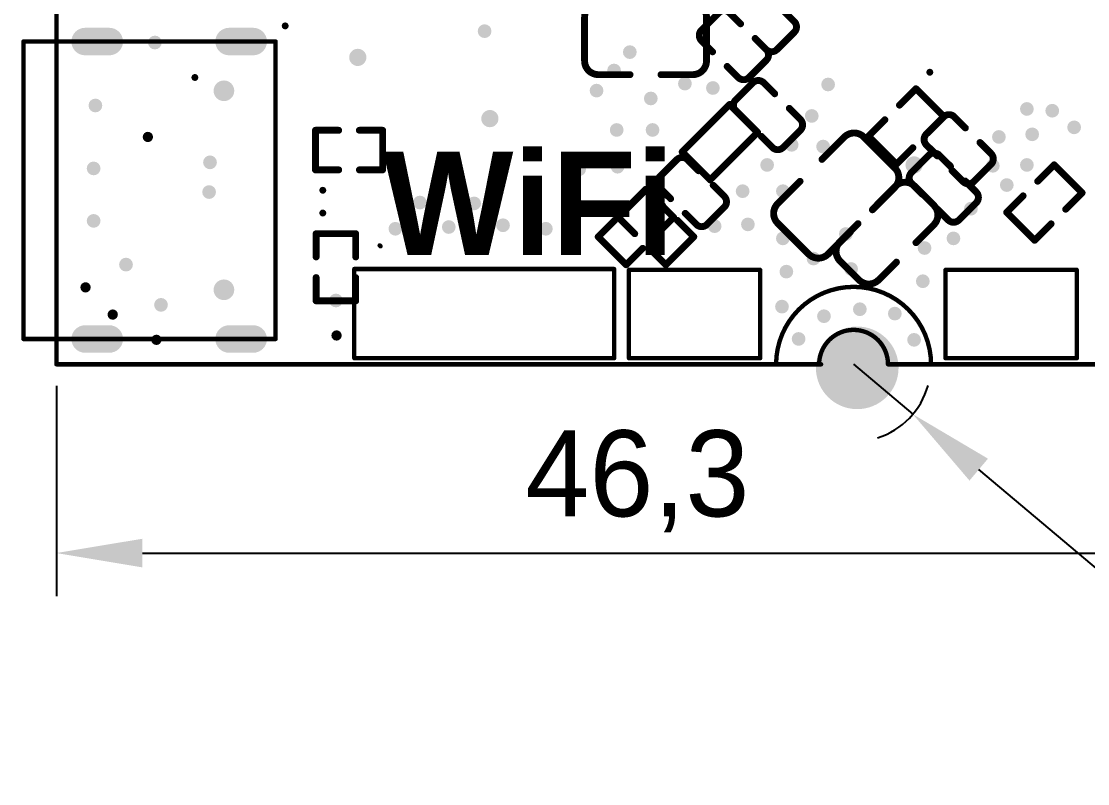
# Model space of a CAD drawing. Header units: millimetres. Extents: x -47.3 to 13.5, y -12.2 to 25.2.
# Drawn here: x -47.33 to -16.36, y -12.18 to 9.96 of the extents above; entities that cross this region are included whole.
import ezdxf

# ---------------------------------------------------------------- set-up
doc = ezdxf.new("R2010")
doc.units = ezdxf.units.MM
for name, color, linetype in [('KeepOutLayer', 6, 'Continuous'), ('PadHoleLayer', 156, 'Continuous'), ('TopOverlay', 2, 'Continuous'), ('ViaHoleLayer', 16, 'Continuous')]:
    doc.layers.add(name, color=color, linetype=linetype)
doc.styles.add('Alibaba PuHuiTi Medium', font='', dxfattribs={"height": 0.2})
doc.styles.get('Alibaba PuHuiTi Medium').set_extended_font_data('Alibaba PuHuiTi Medium', bold=True)
doc.dimstyles.new('ISO-25', dxfattribs={"dimtxt": 2.5, "dimasz": 2.5, "dimexe": 1.25, "dimexo": 0.625, "dimtad": 1, "dimtxsty": 'Standard', "dimcen": 2.5, "dimclrd": 3, "dimclre": 3, "dimclrt": 3, "dimadec": 0, "dimazin": 0, "dimtfac": 1, "dimtmove": 0, "dimatfit": 3, "dimfxl": 1, "dimarcsym": 0})

# ---------------------------------------------------------------- blocks, each defined once
blk = doc.blocks.new('LC_0805_C_2')
at = {"layer": 'TopOverlay', "const_width": 0.2}
for points in [[(-1.77, 0.635, -0.414214), (-1.37, 1.035)], [(1.37, 1.035, -0.414213), (1.77, 0.635)], [(-1.37, -1.035, -0.414213), (-1.77, -0.635)], [(1.77, -0.635, -0.414214), (1.37, -1.035)]]:
    blk.add_lwpolyline(points, format="xyb", dxfattribs=at)
for points in [[(-1.37, 1.035), (-0.45, 1.035)], [(0.45, 1.035), (1.37, 1.035)], [(-1.77, -0.635), (-1.77, 0.635)], [(1.77, -0.635), (1.77, 0.635)], [(-1.37, -1.035), (-0.45, -1.035)], [(0.45, -1.035), (1.37, -1.035)]]:
    blk.add_lwpolyline(points, dxfattribs=at)
at = {"layer": 'TopOverlay', "const_width": 0.1}
for points in [[(-1.42, 1.035, 1), (-1.32, 1.035, 1)], [(-1.42, 1.035, 1), (-1.32, 1.035, 1)], [(-0.5, 1.035, 1), (-0.4, 1.035, 1)], [(0.4, 1.035, 1), (0.5, 1.035, 1)], [(1.32, 1.035, 1), (1.42, 1.035, 1)], [(1.32, 1.035, 1), (1.42, 1.035, 1)], [(-1.82, 0.635, 1), (-1.72, 0.635, 1)], [(-1.82, 0.635, 1), (-1.72, 0.635, 1)], [(1.72, 0.635, 1), (1.82, 0.635, 1)], [(1.72, 0.635, 1), (1.82, 0.635, 1)], [(-1.82, -0.635, 1), (-1.72, -0.635, 1)], [(-1.82, -0.635, 1), (-1.72, -0.635, 1)], [(1.72, -0.635, 1), (1.82, -0.635, 1)], [(1.72, -0.635, 1), (1.82, -0.635, 1)], [(-1.42, -1.035, 1), (-1.32, -1.035, 1)], [(-1.42, -1.035, 1), (-1.32, -1.035, 1)], [(-0.5, -1.035, 1), (-0.4, -1.035, 1)], [(0.4, -1.035, 1), (0.5, -1.035, 1)], [(1.32, -1.035, 1), (1.42, -1.035, 1)], [(1.32, -1.035, 1), (1.42, -1.035, 1)]]:
    blk.add_lwpolyline(points, format="xyb", close=True, dxfattribs=at)
blk = doc.blocks.new('LC_0402_C_18')
at = {"layer": 'TopOverlay', "const_width": 0.2}
for points in [[(-0.975, 0.355, -0.414214), (-0.755, 0.575)], [(0.755, 0.575, -0.414214), (0.975, 0.355)], [(-0.755, -0.575, -0.414214), (-0.975, -0.355)], [(0.975, -0.355, -0.414214), (0.755, -0.575)]]:
    blk.add_lwpolyline(points, format="xyb", dxfattribs=at)
at = {"layer": 'TopOverlay', "const_width": 0.1}
for points in [[(-0.805, 0.575, 1), (-0.705, 0.575, 1)], [(-0.8, 0.575, 1), (-0.7, 0.575, 1)], [(-0.35, 0.575, 1), (-0.25, 0.575, 1)], [(0.25, 0.575, 1), (0.35, 0.575, 1)], [(0.7, 0.575, 1), (0.8, 0.575, 1)], [(0.705, 0.575, 1), (0.805, 0.575, 1)], [(-1.025, 0.355, 1), (-0.925, 0.355, 1)], [(-1.025, 0.355, 1), (-0.925, 0.355, 1)], [(0.925, 0.355, 1), (1.025, 0.355, 1)], [(0.925, 0.355, 1), (1.025, 0.355, 1)], [(-1.025, -0.355, 1), (-0.925, -0.355, 1)], [(-1.025, -0.355, 1), (-0.925, -0.355, 1)], [(0.925, -0.355, 1), (1.025, -0.355, 1)], [(0.925, -0.355, 1), (1.025, -0.355, 1)], [(-0.805, -0.575, 1), (-0.705, -0.575, 1)], [(-0.8, -0.575, 1), (-0.7, -0.575, 1)], [(-0.35, -0.575, 1), (-0.25, -0.575, 1)], [(0.25, -0.575, 1), (0.35, -0.575, 1)], [(0.7, -0.575, 1), (0.8, -0.575, 1)], [(0.705, -0.575, 1), (0.805, -0.575, 1)]]:
    blk.add_lwpolyline(points, format="xyb", close=True, dxfattribs=at)
at = {"layer": 'TopOverlay', "const_width": 0.2}
for points in [[(-0.3, 0.575), (-0.75, 0.575)], [(0.75, 0.575), (0.3, 0.575)], [(-0.975, 0.355), (-0.975, -0.355)], [(0.975, 0.355), (0.975, -0.355)], [(-0.3, -0.575), (-0.75, -0.575)], [(0.75, -0.575), (0.3, -0.575)]]:
    blk.add_lwpolyline(points, dxfattribs=at)
blk = doc.blocks.new('LC_0402_C_19')
at = {"layer": 'TopOverlay', "const_width": 0.2}
for points in [[(-0.975, 0.355, -0.414214), (-0.755, 0.575)], [(0.755, 0.575, -0.414214), (0.975, 0.355)], [(-0.755, -0.575, -0.414214), (-0.975, -0.355)], [(0.975, -0.355, -0.414214), (0.755, -0.575)]]:
    blk.add_lwpolyline(points, format="xyb", dxfattribs=at)
at = {"layer": 'TopOverlay', "const_width": 0.1}
for points in [[(-0.805, 0.575, 1), (-0.705, 0.575, 1)], [(-0.8, 0.575, 1), (-0.7, 0.575, 1)], [(-0.35, 0.575, 1), (-0.25, 0.575, 1)], [(0.25, 0.575, 1), (0.35, 0.575, 1)], [(0.7, 0.575, 1), (0.8, 0.575, 1)], [(0.705, 0.575, 1), (0.805, 0.575, 1)], [(-1.025, 0.355, 1), (-0.925, 0.355, 1)], [(-1.025, 0.355, 1), (-0.925, 0.355, 1)], [(0.925, 0.355, 1), (1.025, 0.355, 1)], [(0.925, 0.355, 1), (1.025, 0.355, 1)], [(-1.025, -0.355, 1), (-0.925, -0.355, 1)], [(-1.025, -0.355, 1), (-0.925, -0.355, 1)], [(0.925, -0.355, 1), (1.025, -0.355, 1)], [(0.925, -0.355, 1), (1.025, -0.355, 1)], [(-0.805, -0.575, 1), (-0.705, -0.575, 1)], [(-0.8, -0.575, 1), (-0.7, -0.575, 1)], [(-0.35, -0.575, 1), (-0.25, -0.575, 1)], [(0.25, -0.575, 1), (0.35, -0.575, 1)], [(0.7, -0.575, 1), (0.8, -0.575, 1)], [(0.705, -0.575, 1), (0.805, -0.575, 1)]]:
    blk.add_lwpolyline(points, format="xyb", close=True, dxfattribs=at)
at = {"layer": 'TopOverlay', "const_width": 0.2}
for points in [[(-0.3, 0.575), (-0.75, 0.575)], [(0.75, 0.575), (0.3, 0.575)], [(-0.975, 0.355), (-0.975, -0.355)], [(0.975, 0.355), (0.975, -0.355)], [(-0.3, -0.575), (-0.75, -0.575)], [(0.75, -0.575), (0.3, -0.575)]]:
    blk.add_lwpolyline(points, dxfattribs=at)
blk = doc.blocks.new('LC_0603_C_21')
at = {"layer": 'TopOverlay', "const_width": 0.2}
for points in [[(-1.535, 0.39, -0.414213), (-1.135, 0.79)], [(1.135, 0.79, -0.414213), (1.535, 0.39)], [(-1.135, -0.79, -0.414213), (-1.535, -0.39)], [(1.535, -0.39, -0.414213), (1.135, -0.79)]]:
    blk.add_lwpolyline(points, format="xyb", dxfattribs=at)
for points in [[(-0.4, 0.79), (-1.135, 0.79)], [(1.135, 0.79), (0.4, 0.79)], [(-1.535, -0.39), (-1.535, 0.39)], [(1.535, -0.39), (1.535, 0.39)], [(-0.4, -0.79), (-1.135, -0.79)], [(1.135, -0.79), (0.4, -0.79)]]:
    blk.add_lwpolyline(points, dxfattribs=at)
at = {"layer": 'TopOverlay', "const_width": 0.1}
for points in [[(-1.185, 0.79, 1), (-1.085, 0.79, 1)], [(-1.185, 0.79, 1), (-1.085, 0.79, 1)], [(-0.45, 0.79, 1), (-0.35, 0.79, 1)], [(0.35, 0.79, 1), (0.45, 0.79, 1)], [(1.085, 0.79, 1), (1.185, 0.79, 1)], [(1.085, 0.79, 1), (1.185, 0.79, 1)], [(-1.585, 0.39, 1), (-1.485, 0.39, 1)], [(-1.585, 0.39, 1), (-1.485, 0.39, 1)], [(1.485, 0.39, 1), (1.585, 0.39, 1)], [(1.485, 0.39, 1), (1.585, 0.39, 1)], [(-1.585, -0.39, 1), (-1.485, -0.39, 1)], [(-1.585, -0.39, 1), (-1.485, -0.39, 1)], [(1.485, -0.39, 1), (1.585, -0.39, 1)], [(1.485, -0.39, 1), (1.585, -0.39, 1)], [(-1.185, -0.79, 1), (-1.085, -0.79, 1)], [(-1.185, -0.79, 1), (-1.085, -0.79, 1)], [(-0.45, -0.79, 1), (-0.35, -0.79, 1)], [(0.35, -0.79, 1), (0.45, -0.79, 1)], [(1.085, -0.79, 1), (1.185, -0.79, 1)], [(1.085, -0.79, 1), (1.185, -0.79, 1)]]:
    blk.add_lwpolyline(points, format="xyb", close=True, dxfattribs=at)
blk = doc.blocks.new('LC_0402_C_22')
at = {"layer": 'TopOverlay', "const_width": 0.2}
for points in [[(-0.975, 0.355, -0.414214), (-0.755, 0.575)], [(0.755, 0.575, -0.414214), (0.975, 0.355)], [(-0.755, -0.575, -0.414214), (-0.975, -0.355)], [(0.975, -0.355, -0.414214), (0.755, -0.575)]]:
    blk.add_lwpolyline(points, format="xyb", dxfattribs=at)
at = {"layer": 'TopOverlay', "const_width": 0.1}
for points in [[(-0.805, 0.575, 1), (-0.705, 0.575, 1)], [(-0.8, 0.575, 1), (-0.7, 0.575, 1)], [(-0.35, 0.575, 1), (-0.25, 0.575, 1)], [(0.25, 0.575, 1), (0.35, 0.575, 1)], [(0.7, 0.575, 1), (0.8, 0.575, 1)], [(0.705, 0.575, 1), (0.805, 0.575, 1)], [(-1.025, 0.355, 1), (-0.925, 0.355, 1)], [(-1.025, 0.355, 1), (-0.925, 0.355, 1)], [(0.925, 0.355, 1), (1.025, 0.355, 1)], [(0.925, 0.355, 1), (1.025, 0.355, 1)], [(-1.025, -0.355, 1), (-0.925, -0.355, 1)], [(-1.025, -0.355, 1), (-0.925, -0.355, 1)], [(0.925, -0.355, 1), (1.025, -0.355, 1)], [(0.925, -0.355, 1), (1.025, -0.355, 1)], [(-0.805, -0.575, 1), (-0.705, -0.575, 1)], [(-0.8, -0.575, 1), (-0.7, -0.575, 1)], [(-0.35, -0.575, 1), (-0.25, -0.575, 1)], [(0.25, -0.575, 1), (0.35, -0.575, 1)], [(0.7, -0.575, 1), (0.8, -0.575, 1)], [(0.705, -0.575, 1), (0.805, -0.575, 1)]]:
    blk.add_lwpolyline(points, format="xyb", close=True, dxfattribs=at)
at = {"layer": 'TopOverlay', "const_width": 0.2}
for points in [[(-0.75, 0.575), (-0.3, 0.575)], [(0.3, 0.575), (0.75, 0.575)], [(-0.975, -0.355), (-0.975, 0.355)], [(0.975, -0.355), (0.975, 0.355)], [(-0.75, -0.575), (-0.3, -0.575)], [(0.3, -0.575), (0.75, -0.575)]]:
    blk.add_lwpolyline(points, dxfattribs=at)
blk = doc.blocks.new('LC_0402_C_23')
at = {"layer": 'TopOverlay', "const_width": 0.2}
for points in [[(-0.975, 0.355, -0.414214), (-0.755, 0.575)], [(0.755, 0.575, -0.414214), (0.975, 0.355)], [(-0.755, -0.575, -0.414214), (-0.975, -0.355)], [(0.975, -0.355, -0.414214), (0.755, -0.575)]]:
    blk.add_lwpolyline(points, format="xyb", dxfattribs=at)
at = {"layer": 'TopOverlay', "const_width": 0.1}
for points in [[(-0.805, 0.575, 1), (-0.705, 0.575, 1)], [(-0.8, 0.575, 1), (-0.7, 0.575, 1)], [(-0.35, 0.575, 1), (-0.25, 0.575, 1)], [(0.25, 0.575, 1), (0.35, 0.575, 1)], [(0.7, 0.575, 1), (0.8, 0.575, 1)], [(0.705, 0.575, 1), (0.805, 0.575, 1)], [(-1.025, 0.355, 1), (-0.925, 0.355, 1)], [(-1.025, 0.355, 1), (-0.925, 0.355, 1)], [(0.925, 0.355, 1), (1.025, 0.355, 1)], [(0.925, 0.355, 1), (1.025, 0.355, 1)], [(-1.025, -0.355, 1), (-0.925, -0.355, 1)], [(-1.025, -0.355, 1), (-0.925, -0.355, 1)], [(0.925, -0.355, 1), (1.025, -0.355, 1)], [(0.925, -0.355, 1), (1.025, -0.355, 1)], [(-0.805, -0.575, 1), (-0.705, -0.575, 1)], [(-0.8, -0.575, 1), (-0.7, -0.575, 1)], [(-0.35, -0.575, 1), (-0.25, -0.575, 1)], [(0.25, -0.575, 1), (0.35, -0.575, 1)], [(0.7, -0.575, 1), (0.8, -0.575, 1)], [(0.705, -0.575, 1), (0.805, -0.575, 1)]]:
    blk.add_lwpolyline(points, format="xyb", close=True, dxfattribs=at)
at = {"layer": 'TopOverlay', "const_width": 0.2}
for points in [[(-0.75, 0.575), (-0.3, 0.575)], [(0.3, 0.575), (0.75, 0.575)], [(-0.975, -0.355), (-0.975, 0.355)], [(0.975, -0.355), (0.975, 0.355)], [(-0.75, -0.575), (-0.3, -0.575)], [(0.3, -0.575), (0.75, -0.575)]]:
    blk.add_lwpolyline(points, dxfattribs=at)
blk = doc.blocks.new('LC_0402_C_24')
at = {"layer": 'TopOverlay', "const_width": 0.2}
for points in [[(-0.975, 0.355, -0.414214), (-0.755, 0.575)], [(0.755, 0.575, -0.414214), (0.975, 0.355)], [(-0.755, -0.575, -0.414214), (-0.975, -0.355)], [(0.975, -0.355, -0.414214), (0.755, -0.575)]]:
    blk.add_lwpolyline(points, format="xyb", dxfattribs=at)
at = {"layer": 'TopOverlay', "const_width": 0.1}
for points in [[(-0.805, 0.575, 1), (-0.705, 0.575, 1)], [(-0.8, 0.575, 1), (-0.7, 0.575, 1)], [(-0.35, 0.575, 1), (-0.25, 0.575, 1)], [(0.25, 0.575, 1), (0.35, 0.575, 1)], [(0.7, 0.575, 1), (0.8, 0.575, 1)], [(0.705, 0.575, 1), (0.805, 0.575, 1)], [(-1.025, 0.355, 1), (-0.925, 0.355, 1)], [(-1.025, 0.355, 1), (-0.925, 0.355, 1)], [(0.925, 0.355, 1), (1.025, 0.355, 1)], [(0.925, 0.355, 1), (1.025, 0.355, 1)], [(-1.025, -0.355, 1), (-0.925, -0.355, 1)], [(-1.025, -0.355, 1), (-0.925, -0.355, 1)], [(0.925, -0.355, 1), (1.025, -0.355, 1)], [(0.925, -0.355, 1), (1.025, -0.355, 1)], [(-0.805, -0.575, 1), (-0.705, -0.575, 1)], [(-0.8, -0.575, 1), (-0.7, -0.575, 1)], [(-0.35, -0.575, 1), (-0.25, -0.575, 1)], [(0.25, -0.575, 1), (0.35, -0.575, 1)], [(0.7, -0.575, 1), (0.8, -0.575, 1)], [(0.705, -0.575, 1), (0.805, -0.575, 1)]]:
    blk.add_lwpolyline(points, format="xyb", close=True, dxfattribs=at)
at = {"layer": 'TopOverlay', "const_width": 0.2}
for points in [[(-0.75, 0.575), (-0.3, 0.575)], [(0.3, 0.575), (0.75, 0.575)], [(-0.975, -0.355), (-0.975, 0.355)], [(0.975, -0.355), (0.975, 0.355)], [(-0.75, -0.575), (-0.3, -0.575)], [(0.3, -0.575), (0.75, -0.575)]]:
    blk.add_lwpolyline(points, dxfattribs=at)
blk = doc.blocks.new('LC_0402_L_58')
at = {"layer": 'TopOverlay', "const_width": 0.2}
for points in [[(-0.975, 0.575), (-0.975, -0.575)], [(-0.975, 0.575), (0.975, 0.575)], [(0.975, 0.575), (0.975, -0.575)], [(-0.975, -0.575), (0.975, -0.575)]]:
    blk.add_lwpolyline(points, dxfattribs=at)
at = {"layer": 'TopOverlay', "const_width": 0.1}
for points in [[(-1.025, 0.575, 1), (-0.925, 0.575, 1)], [(-1.025, 0.575, 1), (-0.925, 0.575, 1)], [(0.925, 0.575, 1), (1.025, 0.575, 1)], [(0.925, 0.575, 1), (1.025, 0.575, 1)], [(-1.025, -0.575, 1), (-0.925, -0.575, 1)], [(-1.025, -0.575, 1), (-0.925, -0.575, 1)], [(0.925, -0.575, 1), (1.025, -0.575, 1)], [(0.925, -0.575, 1), (1.025, -0.575, 1)]]:
    blk.add_lwpolyline(points, format="xyb", close=True, dxfattribs=at)
blk = doc.blocks.new('LC_0402_R_62')
at = {"layer": 'TopOverlay', "const_width": 0.2}
for points in [[(-0.975, 0.575), (-0.975, -0.575)], [(-0.975, 0.575), (-0.3, 0.575)], [(0.3, 0.575), (0.975, 0.575)], [(0.975, 0.575), (0.975, -0.575)], [(-0.975, -0.575), (-0.3, -0.575)], [(0.3, -0.575), (0.975, -0.575)]]:
    blk.add_lwpolyline(points, dxfattribs=at)
at = {"layer": 'TopOverlay', "const_width": 0.1}
for points in [[(-1.025, 0.575, 1), (-0.925, 0.575, 1)], [(-1.025, 0.575, 1), (-0.925, 0.575, 1)], [(-0.35, 0.575, 1), (-0.25, 0.575, 1)], [(0.25, 0.575, 1), (0.35, 0.575, 1)], [(0.925, 0.575, 1), (1.025, 0.575, 1)], [(0.925, 0.575, 1), (1.025, 0.575, 1)], [(-1.025, -0.575, 1), (-0.925, -0.575, 1)], [(-1.025, -0.575, 1), (-0.925, -0.575, 1)], [(-0.35, -0.575, 1), (-0.25, -0.575, 1)], [(0.25, -0.575, 1), (0.35, -0.575, 1)], [(0.925, -0.575, 1), (1.025, -0.575, 1)], [(0.925, -0.575, 1), (1.025, -0.575, 1)]]:
    blk.add_lwpolyline(points, format="xyb", close=True, dxfattribs=at)
blk = doc.blocks.new('LC_0402_R_64')
at = {"layer": 'TopOverlay', "const_width": 0.2}
for points in [[(-0.975, 0.575), (-0.975, -0.575)], [(-0.975, 0.575), (-0.3, 0.575)], [(0.3, 0.575), (0.975, 0.575)], [(0.975, 0.575), (0.975, -0.575)], [(-0.975, -0.575), (-0.3, -0.575)], [(0.3, -0.575), (0.975, -0.575)]]:
    blk.add_lwpolyline(points, dxfattribs=at)
at = {"layer": 'TopOverlay', "const_width": 0.1}
for points in [[(-1.025, 0.575, 1), (-0.925, 0.575, 1)], [(-1.025, 0.575, 1), (-0.925, 0.575, 1)], [(-0.35, 0.575, 1), (-0.25, 0.575, 1)], [(0.25, 0.575, 1), (0.35, 0.575, 1)], [(0.925, 0.575, 1), (1.025, 0.575, 1)], [(0.925, 0.575, 1), (1.025, 0.575, 1)], [(-1.025, -0.575, 1), (-0.925, -0.575, 1)], [(-1.025, -0.575, 1), (-0.925, -0.575, 1)], [(-0.35, -0.575, 1), (-0.25, -0.575, 1)], [(0.25, -0.575, 1), (0.35, -0.575, 1)], [(0.925, -0.575, 1), (1.025, -0.575, 1)], [(0.925, -0.575, 1), (1.025, -0.575, 1)]]:
    blk.add_lwpolyline(points, format="xyb", close=True, dxfattribs=at)
blk = doc.blocks.new('LC_0402_R_65')
at = {"layer": 'TopOverlay', "const_width": 0.2}
for points in [[(-0.975, -0.575), (-0.975, 0.575)], [(-0.975, 0.575), (-0.3, 0.575)], [(0.3, 0.575), (0.975, 0.575)], [(0.975, -0.575), (0.975, 0.575)], [(-0.975, -0.575), (-0.3, -0.575)], [(0.3, -0.575), (0.975, -0.575)]]:
    blk.add_lwpolyline(points, dxfattribs=at)
at = {"layer": 'TopOverlay', "const_width": 0.1}
for points in [[(-1.025, 0.575, 1), (-0.925, 0.575, 1)], [(-1.025, 0.575, 1), (-0.925, 0.575, 1)], [(-0.35, 0.575, 1), (-0.25, 0.575, 1)], [(0.25, 0.575, 1), (0.35, 0.575, 1)], [(0.925, 0.575, 1), (1.025, 0.575, 1)], [(0.925, 0.575, 1), (1.025, 0.575, 1)], [(-1.025, -0.575, 1), (-0.925, -0.575, 1)], [(-1.025, -0.575, 1), (-0.925, -0.575, 1)], [(-0.35, -0.575, 1), (-0.25, -0.575, 1)], [(0.25, -0.575, 1), (0.35, -0.575, 1)], [(0.925, -0.575, 1), (1.025, -0.575, 1)], [(0.925, -0.575, 1), (1.025, -0.575, 1)]]:
    blk.add_lwpolyline(points, format="xyb", close=True, dxfattribs=at)
blk = doc.blocks.new('ANT_JACK_72')
at = {"layer": 'TopOverlay', "const_width": 0.127}
for points in [[(-0.762, -0.61), (-0.762, 3.2)], [(1.803, 3.2), (-0.762, 3.2)], [(1.803, -0.61), (1.803, 3.2)], [(1.803, -0.61), (-0.762, -0.61)]]:
    blk.add_lwpolyline(points, dxfattribs=at)
at = {"layer": 'TopOverlay', "const_width": 0.0635}
for points in [[(-0.794, 3.2, 1), (-0.73, 3.2, 1)], [(-0.794, 3.2, 1), (-0.73, 3.2, 1)], [(1.772, 3.2, 1), (1.835, 3.2, 1)], [(1.772, 3.2, 1), (1.835, 3.2, 1)], [(-0.794, -0.61, 1), (-0.73, -0.61, 1)], [(-0.794, -0.61, 1), (-0.73, -0.61, 1)], [(1.772, -0.61, 1), (1.835, -0.61, 1)], [(1.772, -0.61, 1), (1.835, -0.61, 1)]]:
    blk.add_lwpolyline(points, format="xyb", close=True, dxfattribs=at)
blk = doc.blocks.new('ANT_JACK_73')
at = {"layer": 'TopOverlay', "const_width": 0.127}
for points in [[(1.803, 3.2), (-0.762, 3.2)], [(-0.762, -0.61), (-0.762, 3.2)], [(1.803, -0.61), (1.803, 3.2)], [(1.803, -0.61), (-0.762, -0.61)]]:
    blk.add_lwpolyline(points, dxfattribs=at)
at = {"layer": 'TopOverlay', "const_width": 0.0635}
for points in [[(-0.794, 3.2, 1), (-0.73, 3.2, 1)], [(-0.794, 3.2, 1), (-0.73, 3.2, 1)], [(1.772, 3.2, 1), (1.835, 3.2, 1)], [(1.772, 3.2, 1), (1.835, 3.2, 1)], [(-0.794, -0.61, 1), (-0.73, -0.61, 1)], [(-0.794, -0.61, 1), (-0.73, -0.61, 1)], [(1.772, -0.61, 1), (1.835, -0.61, 1)], [(1.772, -0.61, 1), (1.835, -0.61, 1)]]:
    blk.add_lwpolyline(points, format="xyb", close=True, dxfattribs=at)
blk = doc.blocks.new('ANT2_74')
at = {"layer": 'TopOverlay', "const_width": 0.127}
for points in [[(1.27, 1.295), (-6.274, 1.295)], [(-6.274, 1.295), (-6.274, -1.295)], [(1.27, 1.295), (1.27, -1.295)], [(1.27, -1.295), (-6.274, -1.295)]]:
    blk.add_lwpolyline(points, dxfattribs=at)
at = {"layer": 'TopOverlay', "const_width": 0.0635}
for points in [[(-6.306, 1.295, 1), (-6.242, 1.295, 1)], [(-6.306, 1.295, 1), (-6.242, 1.295, 1)], [(1.238, 1.295, 1), (1.302, 1.295, 1)], [(1.238, 1.295, 1), (1.302, 1.295, 1)], [(-6.306, -1.295, 1), (-6.242, -1.295, 1)], [(-6.306, -1.295, 1), (-6.242, -1.295, 1)], [(1.238, -1.295, 1), (1.302, -1.295, 1)], [(1.238, -1.295, 1), (1.302, -1.295, 1)]]:
    blk.add_lwpolyline(points, format="xyb", close=True, dxfattribs=at)
blk = doc.blocks.new('LC_0805_C_75')
at = {"layer": 'TopOverlay', "const_width": 0.2}
for points in [[(-1.77, 0.635, -0.414214), (-1.37, 1.035)], [(1.37, 1.035, -0.414213), (1.77, 0.635)], [(-1.37, -1.035, -0.414213), (-1.77, -0.635)], [(1.77, -0.635, -0.414214), (1.37, -1.035)]]:
    blk.add_lwpolyline(points, format="xyb", dxfattribs=at)
for points in [[(-0.45, 1.035), (-1.37, 1.035)], [(1.37, 1.035), (0.45, 1.035)], [(-1.77, -0.635), (-1.77, 0.635)], [(1.77, -0.635), (1.77, 0.635)], [(-0.45, -1.035), (-1.37, -1.035)], [(1.37, -1.035), (0.45, -1.035)]]:
    blk.add_lwpolyline(points, dxfattribs=at)
at = {"layer": 'TopOverlay', "const_width": 0.1}
for points in [[(-1.42, 1.035, 1), (-1.32, 1.035, 1)], [(-1.42, 1.035, 1), (-1.32, 1.035, 1)], [(-0.5, 1.035, 1), (-0.4, 1.035, 1)], [(0.4, 1.035, 1), (0.5, 1.035, 1)], [(1.32, 1.035, 1), (1.42, 1.035, 1)], [(1.32, 1.035, 1), (1.42, 1.035, 1)], [(-1.82, 0.635, 1), (-1.72, 0.635, 1)], [(-1.82, 0.635, 1), (-1.72, 0.635, 1)], [(1.72, 0.635, 1), (1.82, 0.635, 1)], [(1.72, 0.635, 1), (1.82, 0.635, 1)], [(-1.82, -0.635, 1), (-1.72, -0.635, 1)], [(-1.82, -0.635, 1), (-1.72, -0.635, 1)], [(1.72, -0.635, 1), (1.82, -0.635, 1)], [(1.72, -0.635, 1), (1.82, -0.635, 1)], [(-1.42, -1.035, 1), (-1.32, -1.035, 1)], [(-1.42, -1.035, 1), (-1.32, -1.035, 1)], [(-0.5, -1.035, 1), (-0.4, -1.035, 1)], [(0.4, -1.035, 1), (0.5, -1.035, 1)], [(1.32, -1.035, 1), (1.42, -1.035, 1)], [(1.32, -1.035, 1), (1.42, -1.035, 1)]]:
    blk.add_lwpolyline(points, format="xyb", close=True, dxfattribs=at)
blk = doc.blocks.new('LC_0402_C_76')
at = {"layer": 'TopOverlay', "const_width": 0.2}
for points in [[(-0.975, 0.355, -0.414214), (-0.755, 0.575)], [(0.755, 0.575, -0.414214), (0.975, 0.355)], [(-0.755, -0.575, -0.414214), (-0.975, -0.355)], [(0.975, -0.355, -0.414214), (0.755, -0.575)]]:
    blk.add_lwpolyline(points, format="xyb", dxfattribs=at)
at = {"layer": 'TopOverlay', "const_width": 0.1}
for points in [[(-0.805, 0.575, 1), (-0.705, 0.575, 1)], [(-0.8, 0.575, 1), (-0.7, 0.575, 1)], [(-0.35, 0.575, 1), (-0.25, 0.575, 1)], [(0.25, 0.575, 1), (0.35, 0.575, 1)], [(0.7, 0.575, 1), (0.8, 0.575, 1)], [(0.705, 0.575, 1), (0.805, 0.575, 1)], [(-1.025, 0.355, 1), (-0.925, 0.355, 1)], [(-1.025, 0.355, 1), (-0.925, 0.355, 1)], [(0.925, 0.355, 1), (1.025, 0.355, 1)], [(0.925, 0.355, 1), (1.025, 0.355, 1)], [(-1.025, -0.355, 1), (-0.925, -0.355, 1)], [(-1.025, -0.355, 1), (-0.925, -0.355, 1)], [(0.925, -0.355, 1), (1.025, -0.355, 1)], [(0.925, -0.355, 1), (1.025, -0.355, 1)], [(-0.805, -0.575, 1), (-0.705, -0.575, 1)], [(-0.8, -0.575, 1), (-0.7, -0.575, 1)], [(-0.35, -0.575, 1), (-0.25, -0.575, 1)], [(0.25, -0.575, 1), (0.35, -0.575, 1)], [(0.7, -0.575, 1), (0.8, -0.575, 1)], [(0.705, -0.575, 1), (0.805, -0.575, 1)]]:
    blk.add_lwpolyline(points, format="xyb", close=True, dxfattribs=at)
at = {"layer": 'TopOverlay', "const_width": 0.2}
for points in [[(-0.3, 0.575), (-0.75, 0.575)], [(0.75, 0.575), (0.3, 0.575)], [(-0.975, 0.355), (-0.975, -0.355)], [(0.975, 0.355), (0.975, -0.355)], [(-0.3, -0.575), (-0.75, -0.575)], [(0.75, -0.575), (0.3, -0.575)]]:
    blk.add_lwpolyline(points, dxfattribs=at)
blk = doc.blocks.new('LC_0402_R_78')
at = {"layer": 'TopOverlay', "const_width": 0.2}
for points in [[(-0.975, 0.575), (-0.975, -0.575)], [(-0.3, 0.575), (-0.975, 0.575)], [(0.975, 0.575), (0.3, 0.575)], [(0.975, 0.575), (0.975, -0.575)], [(-0.3, -0.575), (-0.975, -0.575)], [(0.975, -0.575), (0.3, -0.575)]]:
    blk.add_lwpolyline(points, dxfattribs=at)
at = {"layer": 'TopOverlay', "const_width": 0.1}
for points in [[(-1.025, 0.575, 1), (-0.925, 0.575, 1)], [(-1.025, 0.575, 1), (-0.925, 0.575, 1)], [(-0.35, 0.575, 1), (-0.25, 0.575, 1)], [(0.25, 0.575, 1), (0.35, 0.575, 1)], [(0.925, 0.575, 1), (1.025, 0.575, 1)], [(0.925, 0.575, 1), (1.025, 0.575, 1)], [(-1.025, -0.575, 1), (-0.925, -0.575, 1)], [(-1.025, -0.575, 1), (-0.925, -0.575, 1)], [(-0.35, -0.575, 1), (-0.25, -0.575, 1)], [(0.25, -0.575, 1), (0.35, -0.575, 1)], [(0.925, -0.575, 1), (1.025, -0.575, 1)], [(0.925, -0.575, 1), (1.025, -0.575, 1)]]:
    blk.add_lwpolyline(points, format="xyb", close=True, dxfattribs=at)
blk = doc.blocks.new('LC_0402_R_79')
at = {"layer": 'TopOverlay', "const_width": 0.2}
for points in [[(-0.975, 0.575), (-0.975, -0.575)], [(-0.975, 0.575), (-0.3, 0.575)], [(0.3, 0.575), (0.975, 0.575)], [(0.975, 0.575), (0.975, -0.575)], [(-0.975, -0.575), (-0.3, -0.575)], [(0.3, -0.575), (0.975, -0.575)]]:
    blk.add_lwpolyline(points, dxfattribs=at)
at = {"layer": 'TopOverlay', "const_width": 0.1}
for points in [[(-1.025, 0.575, 1), (-0.925, 0.575, 1)], [(-1.025, 0.575, 1), (-0.925, 0.575, 1)], [(-0.35, 0.575, 1), (-0.25, 0.575, 1)], [(0.25, 0.575, 1), (0.35, 0.575, 1)], [(0.925, 0.575, 1), (1.025, 0.575, 1)], [(0.925, 0.575, 1), (1.025, 0.575, 1)], [(-1.025, -0.575, 1), (-0.925, -0.575, 1)], [(-1.025, -0.575, 1), (-0.925, -0.575, 1)], [(-0.35, -0.575, 1), (-0.25, -0.575, 1)], [(0.25, -0.575, 1), (0.35, -0.575, 1)], [(0.925, -0.575, 1), (1.025, -0.575, 1)], [(0.925, -0.575, 1), (1.025, -0.575, 1)]]:
    blk.add_lwpolyline(points, format="xyb", close=True, dxfattribs=at)
blk = doc.blocks.new('LC_0402_R_80')
at = {"layer": 'TopOverlay', "const_width": 0.2}
for points in [[(-0.975, -0.575), (-0.975, 0.575)], [(-0.3, 0.575), (-0.975, 0.575)], [(0.975, 0.575), (0.3, 0.575)], [(0.975, -0.575), (0.975, 0.575)], [(-0.3, -0.575), (-0.975, -0.575)], [(0.975, -0.575), (0.3, -0.575)]]:
    blk.add_lwpolyline(points, dxfattribs=at)
at = {"layer": 'TopOverlay', "const_width": 0.1}
for points in [[(-1.025, 0.575, 1), (-0.925, 0.575, 1)], [(-1.025, 0.575, 1), (-0.925, 0.575, 1)], [(-0.35, 0.575, 1), (-0.25, 0.575, 1)], [(0.25, 0.575, 1), (0.35, 0.575, 1)], [(0.925, 0.575, 1), (1.025, 0.575, 1)], [(0.925, 0.575, 1), (1.025, 0.575, 1)], [(-1.025, -0.575, 1), (-0.925, -0.575, 1)], [(-1.025, -0.575, 1), (-0.925, -0.575, 1)], [(-0.35, -0.575, 1), (-0.25, -0.575, 1)], [(0.25, -0.575, 1), (0.35, -0.575, 1)], [(0.925, -0.575, 1), (1.025, -0.575, 1)], [(0.925, -0.575, 1), (1.025, -0.575, 1)]]:
    blk.add_lwpolyline(points, format="xyb", close=True, dxfattribs=at)
blk = doc.blocks.new('TYPE_C3_0_86')
at = {"layer": 'PadHoleLayer'}
h = blk.add_hatch(color=156, dxfattribs=at)
edge = h.paths.add_edge_path()
edge.add_arc((-4.32, -1.35), 0.4, 180, 360)
edge.add_line((-3.92, -1.35), (-3.92, -0.65))
edge.add_arc((-4.32, -0.65), 0.4, 0, 180)
edge.add_line((-4.72, -0.65), (-4.72, -1.35))
h = blk.add_hatch(color=156, dxfattribs=at)
edge = h.paths.add_edge_path()
edge.add_arc((4.32, -1.35), 0.4, 180, 360)
edge.add_line((4.72, -1.35), (4.72, -0.65))
edge.add_arc((4.32, -0.65), 0.4, 0, 180)
edge.add_line((3.92, -0.65), (3.92, -1.35))
h = blk.add_hatch(color=156, dxfattribs=at)
edge = h.paths.add_edge_path()
edge.add_arc((-2.89, -1.5), 0.3, 0, 360)
h = blk.add_hatch(color=156, dxfattribs=at)
edge = h.paths.add_edge_path()
edge.add_arc((2.89, -1.5), 0.3, 0, 360)
h = blk.add_hatch(color=156, dxfattribs=at)
edge = h.paths.add_edge_path()
edge.add_arc((-4.32, -5.53), 0.4, 180, 360)
edge.add_line((-3.92, -5.53), (-3.92, -4.83))
edge.add_arc((-4.32, -4.83), 0.4, 0, 180)
edge.add_line((-4.72, -4.83), (-4.72, -5.53))
h = blk.add_hatch(color=156, dxfattribs=at)
edge = h.paths.add_edge_path()
edge.add_arc((4.32, -5.53), 0.4, 180, 360)
edge.add_line((4.72, -5.53), (4.72, -4.83))
edge.add_arc((4.32, -4.83), 0.4, 0, 180)
edge.add_line((3.92, -4.83), (3.92, -5.53))
at = {"layer": 'TopOverlay', "const_width": 0.127}
for points in [[(-4.32, -7.32), (-4.32, 0)], [(4.32, 0), (-4.32, 0)], [(4.32, -7.32), (4.32, 0)], [(4.32, -7.32), (-4.32, -7.32)]]:
    blk.add_lwpolyline(points, dxfattribs=at)
at = {"layer": 'TopOverlay', "const_width": 0.0635}
for points in [[(-4.352, 0, 1), (-4.288, 0, 1)], [(-4.352, 0, 1), (-4.288, 0, 1)], [(4.288, 0, 1), (4.352, 0, 1)], [(4.288, 0, 1), (4.352, 0, 1)], [(-4.352, -7.32, 1), (-4.288, -7.32, 1)], [(-4.352, -7.32, 1), (-4.288, -7.32, 1)], [(4.288, -7.32, 1), (4.352, -7.32, 1)], [(4.288, -7.32, 1), (4.352, -7.32, 1)]]:
    blk.add_lwpolyline(points, format="xyb", close=True, dxfattribs=at)
blk = doc.blocks.new('*D98')
at = {"color": 3, "lineweight": -2}
for p, q in [((-46.312, -0.625), (-46.312, -6.732)), ((-0.012, -0.625), (-0.012, -6.732)), ((-43.812, -5.482), (-2.512, -5.482))]:
    blk.add_line(p, q, dxfattribs=at)
at = {"color": 3}
for points in [[(-43.812, -5.066), (-43.812, -5.899), (-46.312, -5.482)], [(-2.512, -5.066), (-2.512, -5.899), (-0.012, -5.482)]]:
    blk.add_solid(points, dxfattribs=at)
at = {"layer": 'Defpoints', "color": 0}
for p in [(-46.312, 0), (-0.012, 0), (-0.012, -5.482)]:
    blk.add_point(p, dxfattribs=at)
at = {"color": 3, "insert": (-29.44, -3.399), "char_height": 2.5, "attachment_point": 5}
blk.add_mtext('46,3', dxfattribs=at)
blk = doc.blocks.new('*D100')
at = {"color": 3, "lineweight": -2}
for p, q in [((-23.162, 0), (-21.441, -1.449)), ((-8.689, -12.181), (-19.528, -3.059))]:
    blk.add_line(p, q, dxfattribs=at)
blk.add_arc((-23.162, 0), 2.25, 288.0843, 344.0845, dxfattribs=at)
at = {"color": 3}
blk.add_solid([(-19.259, -2.74), (-19.796, -3.377), (-21.441, -1.449)], dxfattribs=at)
at = {"layer": 'Defpoints', "color": 0}
for p in [(-23.162, 0), (-21.441, -1.449)]:
    blk.add_point(p, dxfattribs=at)
at = {"color": 3, "insert": (-11.811, -6.831), "char_height": 2.5, "attachment_point": 5, "rotation": 319.9153}
blk.add_mtext('R2,25', dxfattribs=at)

msp = doc.modelspace()

# ---------------------------------------------------------------- hatches: boundary and pattern name
at = {"layer": 'PadHoleLayer'}
h = msp.add_hatch(color=156, dxfattribs=at)
edge = h.paths.add_edge_path()
edge.add_arc((-23.056, -0.102), 1.2, 0, 360)
at = {"layer": 'ViaHoleLayer'}
h = msp.add_hatch(color=16, dxfattribs=at)
edge = h.paths.add_edge_path()
edge.add_arc((-39.668, 9.83), 0.101, 0, 360)
h = msp.add_hatch(color=16, dxfattribs=at)
edge = h.paths.add_edge_path()
edge.add_arc((-33.877, 9.677), 0.2, 0, 360)
h = msp.add_hatch(color=16, dxfattribs=at)
edge = h.paths.add_edge_path()
edge.add_arc((-43.453, 9.347), 0.2, 0, 360)
h = msp.add_hatch(color=16, dxfattribs=at)
edge = h.paths.add_edge_path()
edge.add_arc((-37.56, 8.915), 0.25, 0, 360)
h = msp.add_hatch(color=16, dxfattribs=at)
edge = h.paths.add_edge_path()
edge.add_arc((-29.66, 9.068), 0.2, 0, 360)
h = msp.add_hatch(color=16, dxfattribs=at)
edge = h.paths.add_edge_path()
edge.add_arc((-30.118, 8.534), 0.2, 0, 360)
h = msp.add_hatch(color=16, dxfattribs=at)
edge = h.paths.add_edge_path()
edge.add_arc((-42.291, 8.331), 0.101, 0, 360)
h = msp.add_hatch(color=16, dxfattribs=at)
edge = h.paths.add_edge_path()
edge.add_arc((-20.948, 8.484), 0.101, 0, 360)
h = msp.add_hatch(color=16, dxfattribs=at)
edge = h.paths.add_edge_path()
edge.add_arc((-30.626, 7.95), 0.2, 0, 360)
h = msp.add_hatch(color=16, dxfattribs=at)
edge = h.paths.add_edge_path()
edge.add_arc((-28.06, 8.153), 0.2, 0, 360)
h = msp.add_hatch(color=16, dxfattribs=at)
edge = h.paths.add_edge_path()
edge.add_arc((-27.247, 8.026), 0.2, 0, 360)
h = msp.add_hatch(color=16, dxfattribs=at)
edge = h.paths.add_edge_path()
edge.add_arc((-23.901, 8.128), 0.2, 0, 360)
h = msp.add_hatch(color=16, dxfattribs=at)
edge = h.paths.add_edge_path()
edge.add_arc((-29.051, 7.722), 0.2, 0, 360)
h = msp.add_hatch(color=16, dxfattribs=at)
edge = h.paths.add_edge_path()
edge.add_arc((-45.18, 7.518), 0.2, 0, 360)
h = msp.add_hatch(color=16, dxfattribs=at)
edge = h.paths.add_edge_path()
edge.add_arc((-18.129, 7.417), 0.2, 0, 360)
h = msp.add_hatch(color=16, dxfattribs=at)
edge = h.paths.add_edge_path()
edge.add_arc((-17.392, 7.366), 0.2, 0, 360)
h = msp.add_hatch(color=16, dxfattribs=at)
edge = h.paths.add_edge_path()
edge.add_arc((-33.724, 7.137), 0.25, 0, 360)
h = msp.add_hatch(color=16, dxfattribs=at)
edge = h.paths.add_edge_path()
edge.add_arc((-24.377, 7.214), 0.2, 0, 360)
h = msp.add_hatch(color=16, dxfattribs=at)
edge = h.paths.add_edge_path()
edge.add_arc((-30.041, 6.807), 0.2, 0, 360)
h = msp.add_hatch(color=16, dxfattribs=at)
edge = h.paths.add_edge_path()
edge.add_arc((-29, 6.807), 0.2, 0, 360)
h = msp.add_hatch(color=16, dxfattribs=at)
edge = h.paths.add_edge_path()
edge.add_arc((-17.976, 6.68), 0.2, 0, 360)
h = msp.add_hatch(color=16, dxfattribs=at)
edge = h.paths.add_edge_path()
edge.add_arc((-16.757, 6.883), 0.2, 0, 360)
h = msp.add_hatch(color=16, dxfattribs=at)
edge = h.paths.add_edge_path()
edge.add_arc((-43.656, 6.604), 0.15, 0, 360)
h = msp.add_hatch(color=16, dxfattribs=at)
edge = h.paths.add_edge_path()
edge.add_arc((-24.961, 6.375), 0.2, 0, 360)
h = msp.add_hatch(color=16, dxfattribs=at)
edge = h.paths.add_edge_path()
edge.add_arc((-24.047, 6.325), 0.2, 0, 360)
h = msp.add_hatch(color=16, dxfattribs=at)
edge = h.paths.add_edge_path()
edge.add_arc((-18.942, 6.604), 0.2, 0, 360)
h = msp.add_hatch(color=16, dxfattribs=at)
edge = h.paths.add_edge_path()
edge.add_arc((-45.231, 5.69), 0.2, 0, 360)
h = msp.add_hatch(color=16, dxfattribs=at)
edge = h.paths.add_edge_path()
edge.add_arc((-41.852, 5.867), 0.2, 0, 360)
h = msp.add_hatch(color=16, dxfattribs=at)
edge = h.paths.add_edge_path()
edge.add_arc((-30.016, 5.74), 0.2, 0, 360)
h = msp.add_hatch(color=16, dxfattribs=at)
edge = h.paths.add_edge_path()
edge.add_arc((-25.673, 5.791), 0.2, 0, 360)
h = msp.add_hatch(color=16, dxfattribs=at)
edge = h.paths.add_edge_path()
edge.add_arc((-21.405, 5.791), 0.25, 0, 360)
h = msp.add_hatch(color=16, dxfattribs=at)
edge = h.paths.add_edge_path()
edge.add_arc((-19.119, 5.766), 0.2, 0, 360)
h = msp.add_hatch(color=16, dxfattribs=at)
edge = h.paths.add_edge_path()
edge.add_arc((-18.129, 5.791), 0.2, 0, 360)
h = msp.add_hatch(color=16, dxfattribs=at)
edge = h.paths.add_edge_path()
edge.add_arc((-31.134, 5.664), 0.2, 0, 360)
h = msp.add_hatch(color=16, dxfattribs=at)
edge = h.paths.add_edge_path()
edge.add_arc((-18.713, 5.207), 0.2, 0, 360)
h = msp.add_hatch(color=16, dxfattribs=at)
edge = h.paths.add_edge_path()
edge.add_arc((-41.878, 5.004), 0.2, 0, 360)
h = msp.add_hatch(color=16, dxfattribs=at)
edge = h.paths.add_edge_path()
edge.add_arc((-38.576, 5.055), 0.101, 0, 360)
h = msp.add_hatch(color=16, dxfattribs=at)
edge = h.paths.add_edge_path()
edge.add_arc((-32.531, 4.775), 0.2, 0, 360)
h = msp.add_hatch(color=16, dxfattribs=at)
edge = h.paths.add_edge_path()
edge.add_arc((-26.384, 5.029), 0.2, 0, 360)
h = msp.add_hatch(color=16, dxfattribs=at)
edge = h.paths.add_edge_path()
edge.add_arc((-25.215, 5.029), 0.2, 0, 360)
h = msp.add_hatch(color=16, dxfattribs=at)
edge = h.paths.add_edge_path()
edge.add_arc((-35.756, 4.699), 0.2, 0, 360)
h = msp.add_hatch(color=16, dxfattribs=at)
edge = h.paths.add_edge_path()
edge.add_arc((-34.182, 4.674), 0.2, 0, 360)
h = msp.add_hatch(color=16, dxfattribs=at)
edge = h.paths.add_edge_path()
edge.add_arc((-31.159, 4.597), 0.2, 0, 360)
h = msp.add_hatch(color=16, dxfattribs=at)
edge = h.paths.add_edge_path()
edge.add_arc((-19.754, 4.521), 0.2, 0, 360)
h = msp.add_hatch(color=16, dxfattribs=at)
edge = h.paths.add_edge_path()
edge.add_arc((-45.231, 4.166), 0.2, 0, 360)
h = msp.add_hatch(color=16, dxfattribs=at)
edge = h.paths.add_edge_path()
edge.add_arc((-38.576, 4.394), 0.101, 0, 360)
h = msp.add_hatch(color=16, dxfattribs=at)
edge = h.paths.add_edge_path()
edge.add_arc((-36.468, 3.937), 0.2, 0, 360)
h = msp.add_hatch(color=16, dxfattribs=at)
edge = h.paths.add_edge_path()
edge.add_arc((-34.918, 3.988), 0.2, 0, 360)
h = msp.add_hatch(color=16, dxfattribs=at)
edge = h.paths.add_edge_path()
edge.add_arc((-33.343, 4.039), 0.2, 0, 360)
h = msp.add_hatch(color=16, dxfattribs=at)
edge = h.paths.add_edge_path()
edge.add_arc((-32.099, 3.937), 0.2, 0, 360)
h = msp.add_hatch(color=16, dxfattribs=at)
edge = h.paths.add_edge_path()
edge.add_arc((-27.197, 4.013), 0.2, 0, 360)
h = msp.add_hatch(color=16, dxfattribs=at)
edge = h.paths.add_edge_path()
edge.add_arc((-26.231, 4.064), 0.2, 0, 360)
h = msp.add_hatch(color=16, dxfattribs=at)
edge = h.paths.add_edge_path()
edge.add_arc((-25.215, 3.658), 0.2, 0, 360)
h = msp.add_hatch(color=16, dxfattribs=at)
edge = h.paths.add_edge_path()
edge.add_arc((-23.387, 3.785), 0.2, 0, 360)
h = msp.add_hatch(color=16, dxfattribs=at)
edge = h.paths.add_edge_path()
edge.add_arc((-20.262, 3.658), 0.2, 0, 360)
h = msp.add_hatch(color=16, dxfattribs=at)
edge = h.paths.add_edge_path()
edge.add_arc((-21.101, 3.378), 0.2, 0, 360)
h = msp.add_hatch(color=16, dxfattribs=at)
edge = h.paths.add_edge_path()
edge.add_arc((-24.326, 3.073), 0.2, 0, 360)
h = msp.add_hatch(color=16, dxfattribs=at)
edge = h.paths.add_edge_path()
edge.add_arc((-44.291, 2.896), 0.2, 0, 360)
h = msp.add_hatch(color=16, dxfattribs=at)
edge = h.paths.add_edge_path()
edge.add_arc((-25.114, 2.692), 0.2, 0, 360)
h = msp.add_hatch(color=16, dxfattribs=at)
edge = h.paths.add_edge_path()
edge.add_arc((-23.234, 2.769), 0.2, 0, 360)
h = msp.add_hatch(color=16, dxfattribs=at)
edge = h.paths.add_edge_path()
edge.add_arc((-21.151, 2.413), 0.2, 0, 360)
h = msp.add_hatch(color=16, dxfattribs=at)
edge = h.paths.add_edge_path()
edge.add_arc((-45.466, 2.235), 0.15, 0, 360)
h = msp.add_hatch(color=16, dxfattribs=at)
edge = h.paths.add_edge_path()
edge.add_arc((-43.275, 1.727), 0.2, 0, 360)
h = msp.add_hatch(color=16, dxfattribs=at)
edge = h.paths.add_edge_path()
edge.add_arc((-38.195, 1.854), 0.2, 0, 360)
h = msp.add_hatch(color=16, dxfattribs=at)
edge = h.paths.add_edge_path()
edge.add_arc((-25.241, 1.676), 0.2, 0, 360)
h = msp.add_hatch(color=16, dxfattribs=at)
edge = h.paths.add_edge_path()
edge.add_arc((-44.677, 1.445), 0.15, 0, 360)
h = msp.add_hatch(color=16, dxfattribs=at)
edge = h.paths.add_edge_path()
edge.add_arc((-24.022, 1.397), 0.2, 0, 360)
h = msp.add_hatch(color=16, dxfattribs=at)
edge = h.paths.add_edge_path()
edge.add_arc((-22.98, 1.6), 0.2, 0, 360)
h = msp.add_hatch(color=16, dxfattribs=at)
edge = h.paths.add_edge_path()
edge.add_arc((-21.964, 1.473), 0.2, 0, 360)
h = msp.add_hatch(color=16, dxfattribs=at)
edge = h.paths.add_edge_path()
edge.add_arc((-38.176, 0.838), 0.15, 0, 360)
h = msp.add_hatch(color=16, dxfattribs=at)
edge = h.paths.add_edge_path()
edge.add_arc((-24.758, 0.737), 0.2, 0, 360)
h = msp.add_hatch(color=16, dxfattribs=at)
edge = h.paths.add_edge_path()
edge.add_arc((-43.409, 0.711), 0.15, 0, 360)
h = msp.add_hatch(color=16, dxfattribs=at)
edge = h.paths.add_edge_path()
edge.add_arc((-21.405, 0.711), 0.2, 0, 360)

# ---------------------------------------------------------------- linework, layer by layer
at = {"layer": 'KeepOutLayer', "const_width": 0.127}
for points in [[(-46.312, 0), (-46.312, 21.35)], [(-46.312, 0), (-24.105, 0)], [(-22.162, 0), (-0.012, 0)]]:
    msp.add_lwpolyline(points, dxfattribs=at)
for points in [[(-25.412, 0, -1), (-20.912, 0)], [(-24.162, 0, -1), (-22.162, 0)]]:
    msp.add_lwpolyline(points, format="xyb", dxfattribs=at)
at = {"layer": 'KeepOutLayer', "const_width": 0.0635}
for points in [[(-46.344, 0, 1), (-46.28, 0, 1)], [(-46.344, 0, 1), (-46.28, 0, 1)], [(-25.444, 0, 1), (-25.38, 0, 1)], [(-24.194, 0, 1), (-24.13, 0, 1)], [(-24.137, 0, 1), (-24.073, 0, 1)], [(-22.194, 0, 1), (-22.13, 0, 1)], [(-22.194, 0, 1), (-22.13, 0, 1)], [(-20.944, 0, 1), (-20.88, 0, 1)]]:
    msp.add_lwpolyline(points, format="xyb", close=True, dxfattribs=at)
at = {"layer": 'TopOverlay', "const_width": 0.127}
msp.add_lwpolyline([(-36.925, 3.454), (-36.899, 3.429)], dxfattribs=at)
at = {"layer": 'TopOverlay', "const_width": 0.0635}
for points in [[(-36.957, 3.454, 1), (-36.893, 3.454, 1)], [(-36.931, 3.429, 1), (-36.868, 3.429, 1)]]:
    msp.add_lwpolyline(points, format="xyb", close=True, dxfattribs=at)

# ---------------------------------------------------------------- block references
for name, p, rotation in [('LC_0402_C_19', (-25.825, 10.084), 135), ('LC_0402_C_18', (-26.638, 9.271), 135), ('TYPE_C3_0_86', (-39.947, 5.055), 270), ('LC_0402_C_24', (-25.647, 7.239), 315), ('LC_0402_R_80', (-21.634, 6.909), 225), ('LC_0402_L_58', (-27.044, 6.452), 45), ('LC_0402_C_76', (-20.11, 6.248), 135), ('LC_0402_R_78', (-37.814, 6.223), 180), ('LC_0805_C_75', (-23.666, 4.902), 225), ('LC_0402_C_23', (-27.857, 5.004), 315), ('LC_0402_C_22', (-20.542, 5.131), 315), ('LC_0402_R_62', (-17.621, 4.699), 45), ('LC_0603_C_21', (-22.193, 3.81), 225), ('LC_0402_R_64', (-29.483, 3.988), 45), ('LC_0402_R_65', (-28.898, 3.988), 315), ('LC_0402_R_79', (-38.195, 2.819), 90), ('ANT2_74', (-36.391, 1.473), 180), ('ANT_JACK_73', (-29.076, 1.981), 270), ('ANT_JACK_72', (-19.881, 1.981), 270)]:
    msp.add_blockref(name, p, dxfattribs=dict(rotation=rotation))
msp.add_blockref('LC_0805_C_2', (-29.203, 9.449))

# ---------------------------------------------------------------- texts
at = {"layer": 'TopOverlay', "style": 'Alibaba PuHuiTi Medium'}
msp.add_text('WiFi', height=3, rotation=360, dxfattribs=at).set_placement((-36.829, 3.175))

# ---------------------------------------------------------------- dimensions: what is measured, and where the dimension line sits
dim = msp.add_linear_dim(base=(-0.012, -5.482), p1=(-46.312, 0), p2=(-0.012, 0), dimstyle='ISO-25')
dim.commit()
dim.dimension.update_dxf_attribs({"geometry": '*D98', "text_midpoint": (-29.44, -5.482), "dimtype": 160})
dim = msp.add_radius_dim(center=(-23.162, 0), mpoint=(-21.441, -1.449), dimstyle='ISO-25')
dim.commit()
dim.dimension.update_dxf_attribs({"geometry": '*D100', "text_midpoint": (-11.811, -6.831)})

doc.saveas('drawing.dxf')
